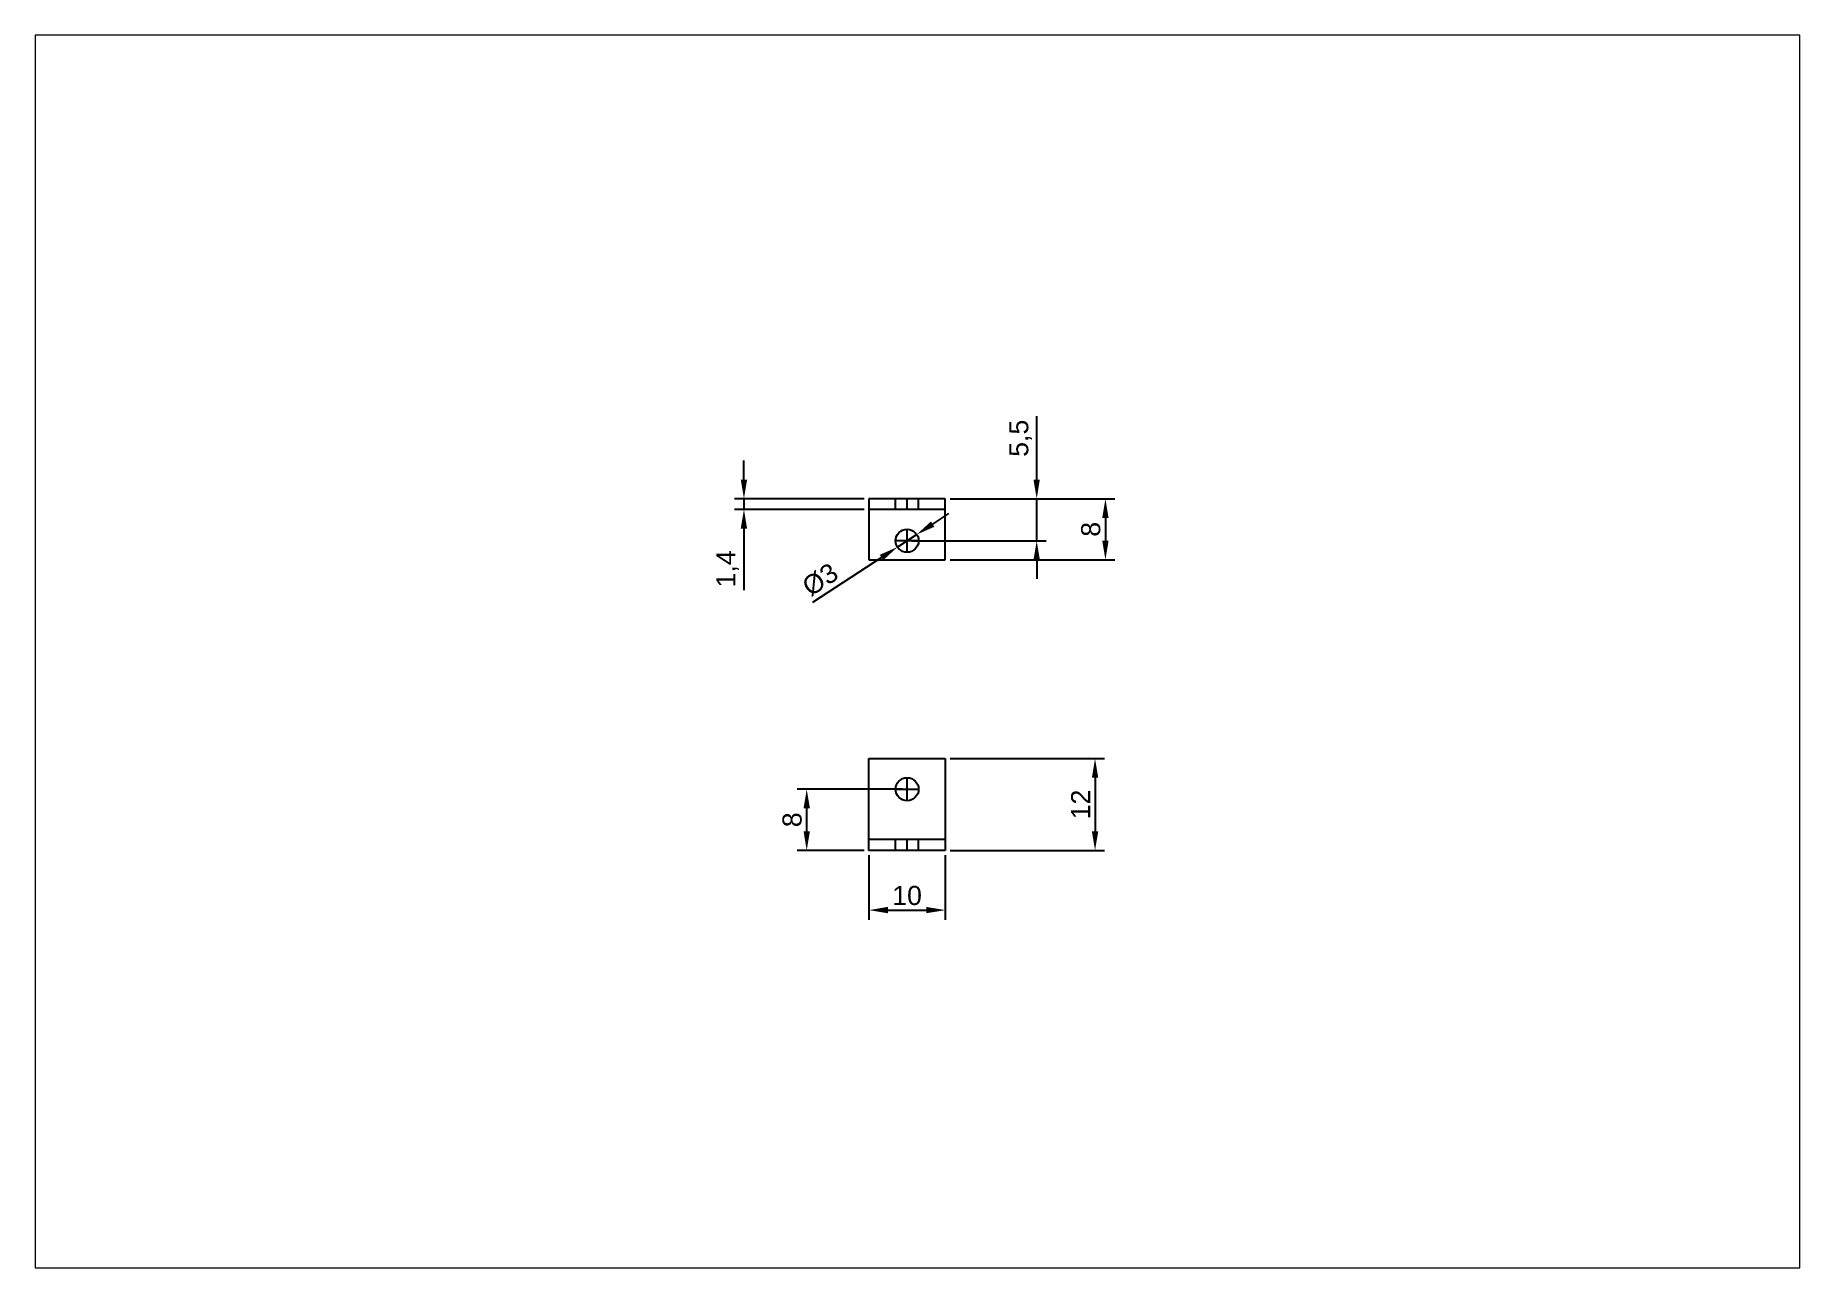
# Paper-space layout 'Sheet1' of a CAD drawing. Header units: millimetres. Extents: x 59 to 290, y 41 to 202.
# The model-space entities are those that its viewports show. They can reach past a viewport. Long polylines and large blocks are cut down to what shows.
import ezdxf

# ---------------------------------------------------------------- set-up
doc = ezdxf.new("R2010")
doc.units = ezdxf.units.MM
doc.linetypes.add('DASH2', pattern=[19.05, 12.7, -6.35])
for name, color, linetype in [('Dim', 5, 'Continuous'), ('Hidden', 2, 'DASH2'), ('Hidden2', 6, 'Continuous')]:
    doc.layers.add(name, color=color, linetype=linetype)
doc.styles.get("Standard").update_dxf_attribs({"font": 'arial.ttf'})
doc.dimstyles.new('ISO-25', dxfattribs={"dimtxt": 2.5, "dimasz": 2.5, "dimexe": 1.25, "dimexo": 0.625, "dimtad": 1, "dimtxsty": 'Standard', "dimcen": 2.5, "dimadec": 0, "dimazin": 0, "dimtfac": 1, "dimtmove": 0, "dimatfit": 3, "dimfxl": 1, "dimarcsym": 0})

# ---------------------------------------------------------------- blocks, each defined once
blk = doc.blocks.new('*D38')
at = {"layer": 'Defpoints', "color": 0}
for p in [(167.81, 95.71), (177.81, 95.71), (177.81, 87.89)]:
    blk.add_point(p, dxfattribs=at)
at = {"layer": 'Dim', "color": 0, "lineweight": -2}
for p, q in [((167.81, 95.08), (167.81, 86.64)), ((177.81, 95.08), (177.81, 86.64)), ((170.31, 87.89), (175.31, 87.89))]:
    blk.add_line(p, q, dxfattribs=at)
at = {"layer": 'Dim', "color": 0}
for points in [[(170.31, 88.31), (170.31, 87.48), (167.81, 87.89)], [(175.31, 87.48), (175.31, 88.31), (177.81, 87.89)]]:
    blk.add_solid(points, dxfattribs=at)
at = {"layer": 'Dim', "color": 0, "insert": (172.81, 89.79), "char_height": 2.5, "attachment_point": 5}
blk.add_mtext('10', dxfattribs=at)
blk = doc.blocks.new('*D39')
at = {"layer": 'Defpoints', "color": 0}
for p in [(177.81, 107.71), (177.81, 95.71), (197.4, 95.71)]:
    blk.add_point(p, dxfattribs=at)
at = {"layer": 'Dim', "color": 0, "lineweight": -2}
for p, q in [((178.44, 107.71), (198.65, 107.71)), ((197.4, 105.21), (197.4, 98.21)), ((178.44, 95.71), (198.65, 95.71))]:
    blk.add_line(p, q, dxfattribs=at)
at = {"layer": 'Dim', "color": 0}
for points in [[(197.82, 105.21), (196.99, 105.21), (197.4, 107.71)], [(196.99, 98.21), (197.82, 98.21), (197.4, 95.71)]]:
    blk.add_solid(points, dxfattribs=at)
at = {"layer": 'Dim', "color": 0, "insert": (195.52, 101.71), "char_height": 2.5, "attachment_point": 5, "rotation": 90}
blk.add_mtext('12', dxfattribs=at)
blk = doc.blocks.new('*D40')
at = {"layer": 'Defpoints', "color": 0}
for p in [(167.81, 141.71), (151.47, 140.31), (167.81, 140.31)]:
    blk.add_point(p, dxfattribs=at)
at = {"layer": 'Dim', "color": 0, "lineweight": -2}
for p, q in [((151.47, 144.21), (151.47, 146.71)), ((167.19, 141.71), (150.22, 141.71)), ((151.47, 141.71), (151.47, 140.31)), ((167.19, 140.31), (150.22, 140.31)), ((151.47, 137.81), (151.47, 129.76))]:
    blk.add_line(p, q, dxfattribs=at)
at = {"layer": 'Dim', "color": 0}
for points in [[(151.05, 144.21), (151.88, 144.21), (151.47, 141.71)], [(151.88, 137.81), (151.05, 137.81), (151.47, 140.31)]]:
    blk.add_solid(points, dxfattribs=at)
at = {"layer": 'Dim', "color": 0, "insert": (149.34, 132.53), "char_height": 2.5, "attachment_point": 5, "rotation": 90}
blk.add_mtext('1,4', dxfattribs=at)
blk = doc.blocks.new('*D41')
at = {"layer": 'Defpoints', "color": 0}
for p in [(174.07, 137.03), (171.56, 135.39)]:
    blk.add_point(p, dxfattribs=at)
at = {"layer": 'Dim', "color": 0, "lineweight": -2}
for p, q in [((176.16, 138.39), (178.26, 139.76)), ((174.07, 137.03), (171.56, 135.39)), ((169.46, 134.02), (160.44, 128.14))]:
    blk.add_line(p, q, dxfattribs=at)
at = {"layer": 'Dim', "color": 0}
for points in [[(175.94, 138.74), (176.39, 138.04), (174.07, 137.03)], [(169.69, 133.67), (169.24, 134.37), (171.56, 135.39)]]:
    blk.add_solid(points, dxfattribs=at)
at = {"layer": 'Dim', "color": 0, "insert": (161.45, 131.12), "char_height": 2.5, "attachment_point": 5, "rotation": 33.1156}
blk.add_mtext('%%c3', dxfattribs=at)
blk = doc.blocks.new('*D42')
at = {"layer": 'Defpoints', "color": 0}
for p in [(159.68, 103.71), (172.81, 103.71), (167.81, 95.71)]:
    blk.add_point(p, dxfattribs=at)
at = {"layer": 'Dim', "color": 0, "lineweight": -2}
for p, q in [((172.19, 103.71), (158.43, 103.71)), ((159.68, 98.21), (159.68, 101.21)), ((167.19, 95.71), (158.43, 95.71))]:
    blk.add_line(p, q, dxfattribs=at)
at = {"layer": 'Dim', "color": 0}
for points in [[(160.1, 101.21), (159.27, 101.21), (159.68, 103.71)], [(159.27, 98.21), (160.1, 98.21), (159.68, 95.71)]]:
    blk.add_solid(points, dxfattribs=at)
at = {"layer": 'Dim', "color": 0, "insert": (157.78, 99.71), "char_height": 2.5, "attachment_point": 5, "rotation": 90}
blk.add_mtext('8', dxfattribs=at)
blk = doc.blocks.new('*D43')
at = {"layer": 'Defpoints', "color": 0}
for p in [(177.81, 141.71), (189.77, 141.71), (172.81, 136.21)]:
    blk.add_point(p, dxfattribs=at)
at = {"layer": 'Dim', "color": 0, "lineweight": -2}
for p, q in [((189.77, 144.21), (189.77, 152.52)), ((178.44, 141.71), (191.02, 141.71)), ((189.77, 136.21), (189.77, 141.71)), ((173.44, 136.21), (191.02, 136.21)), ((189.77, 133.71), (189.77, 131.21))]:
    blk.add_line(p, q, dxfattribs=at)
at = {"layer": 'Dim', "color": 0}
for points in [[(189.35, 144.21), (190.18, 144.21), (189.77, 141.71)], [(190.18, 133.71), (189.35, 133.71), (189.77, 136.21)]]:
    blk.add_solid(points, dxfattribs=at)
at = {"layer": 'Dim', "color": 0, "insert": (187.65, 149.62), "char_height": 2.5, "attachment_point": 5, "rotation": 90}
blk.add_mtext('5,5', dxfattribs=at)
blk = doc.blocks.new('*D44')
at = {"layer": 'Defpoints', "color": 0}
for p in [(177.81, 141.71), (177.81, 133.71), (198.76, 133.71)]:
    blk.add_point(p, dxfattribs=at)
at = {"layer": 'Dim', "color": 0, "lineweight": -2}
for p, q in [((178.44, 141.71), (200.01, 141.71)), ((198.76, 139.21), (198.76, 136.21)), ((178.44, 133.71), (200.01, 133.71))]:
    blk.add_line(p, q, dxfattribs=at)
at = {"layer": 'Dim', "color": 0}
for points in [[(199.17, 139.21), (198.34, 139.21), (198.76, 141.71)], [(198.34, 136.21), (199.17, 136.21), (198.76, 133.71)]]:
    blk.add_solid(points, dxfattribs=at)
at = {"layer": 'Dim', "color": 0, "insert": (196.85, 137.71), "char_height": 2.5, "attachment_point": 5, "rotation": 90}
blk.add_mtext('8', dxfattribs=at)

msp = doc.modelspace()

# ---------------------------------------------------------------- linework, layer by layer
for p, q in [((-20, 268), (-30, 268)), ((-30, 268), (-30, 260)), ((-20, 260), (-20, 268)), ((-20, 266.6), (-30, 266.6)), ((-30, 260), (-20, 260)), ((-30, 234), (-20, 234)), ((-30, 222), (-30, 234)), ((-20, 234), (-20, 222)), ((-20, 223.4), (-30, 223.4)), ((-20, 222), (-30, 222))]:
    msp.add_line(p, q)
for centre in [(-25, 262.5), (-25, 230)]:
    msp.add_circle(centre, 1.5)
at = {"layer": 'Hidden'}
for p, q in [((-26.5, 266.6), (-26.5, 268)), ((-23.5, 266.6), (-23.5, 268)), ((-26.5, 222), (-26.5, 223.4)), ((-23.5, 222), (-23.5, 223.4))]:
    msp.add_line(p, q, dxfattribs=at)
at = {"layer": 'Hidden2'}
for p, q in [((-25, 266.6), (-25, 268)), ((-25, 261), (-25, 264)), ((-23.5, 262.5), (-26.5, 262.5)), ((-25, 228.5), (-25, 231.5)), ((-26.5, 230), (-23.5, 230)), ((-25, 222), (-25, 223.4))]:
    msp.add_line(p, q, dxfattribs=at)

psp = doc.layouts.new('Sheet1')

# ---------------------------------------------------------------- dimensions: what is measured, and where the dimension line sits
at = {"layer": 'Dim'}
for base, p1, p2, picture, middle in [((189.7663, 141.7083), (172.8137, 136.2083), (177.8137, 141.7083), '*D43', (187.6451, 149.6158)), ((151.4655, 140.3083), (167.8137, 141.7083), (167.8137, 140.3083), '*D40', (149.3393, 132.532)), ((198.7555, 133.7083), (177.8137, 141.7083), (177.8137, 133.7083), '*D44', (196.8542, 137.7083)), ((197.4044, 95.7083), (177.8137, 107.7083), (177.8137, 95.7083), '*D39', (195.5244, 101.7083)), ((159.6844, 103.7083), (167.8137, 95.7083), (172.8137, 103.7083), '*D42', (157.7831, 99.7083))]:
    dim = psp.add_linear_dim(base=base, p1=p1, p2=p2, angle=90, dimstyle='ISO-25', override={"dimlfac": -1}, dxfattribs=at)
    dim.commit()
    dim.dimension.update_dxf_attribs({"geometry": picture, "text_midpoint": middle})
dim = psp.add_diameter_dim_2p(p1=(174.0701, 137.0278), p2=(171.5574, 135.3888), dimstyle='ISO-25', override={"dimlfac": -1}, dxfattribs=at)
dim.commit()
dim.dimension.update_dxf_attribs({"geometry": '*D41', "text_midpoint": (162.5122, 129.4888), "dimtype": 163})
dim = psp.add_linear_dim(base=(177.8137, 87.8921), p1=(167.8137, 95.7083), p2=(177.8137, 95.7083), dimstyle='ISO-25', override={"dimlfac": -1}, dxfattribs=at)
dim.commit()
dim.dimension.update_dxf_attribs({"geometry": '*D38', "text_midpoint": (172.8137, 89.7934)})

# ---------------------------------------------------------------- viewports
at = {"layer": '0', "view_target_point": (-133.6397, 27.0157)}
psp.add_viewport(center=(174.174, 121.724), size=(230.832, 161.232), view_center_point=(110, 221), view_height=161.232, dxfattribs=at)

doc.saveas('drawing.dxf')
